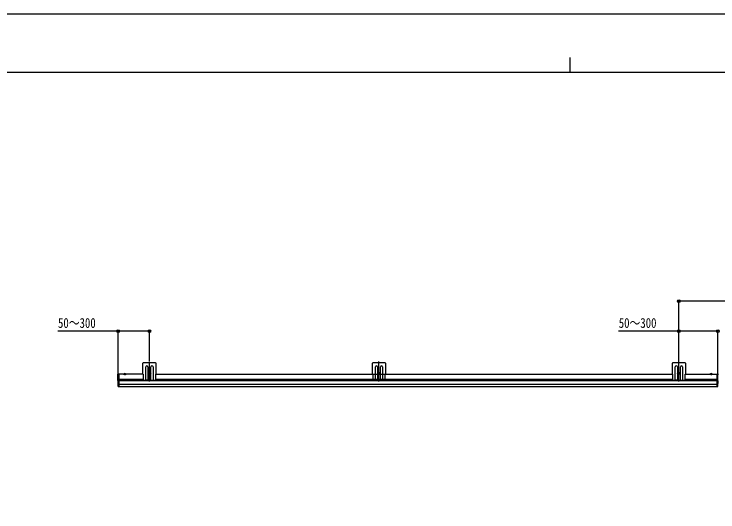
# Model space of a CAD drawing. Units: millimetres, scale not verified. Extents: x -4205 to 4205, y -2970 to 2970.
# Drawn here: x -1858 to 489, y 1311 to 2970 of the extents above; entities that cross this region are included whole.
import ezdxf
from ezdxf.enums import TextEntityAlignment as Align

# ---------------------------------------------------------------- set-up
doc = ezdxf.new("R2010")
doc.units = ezdxf.units.MM
doc.header["$LTSCALE"] = 16
for name, color, linetype in [('0-2_YKK_12', 2, 'Continuous'), ('0-3_YKK_A1', 4, 'Continuous'), ('0-4_YKK_D', 6, 'Continuous'), ('0-5_YKK_ZWAK', 7, 'Continuous')]:
    doc.layers.add(name, color=color, linetype=linetype)
doc.styles.add('ＭＳ ゴシック', font='')
doc.styles.get('ＭＳ ゴシック').set_extended_font_data('MS Gothic')

msp = doc.modelspace()

# ---------------------------------------------------------------- linework, layer by layer
at = {"layer": '0-2_YKK_12'}
for p, q in [((-1511.09, 1734.63), (-1511.09, 1772.96)), ((488.91, 1733.63), (488.91, 1771.96))]:
    msp.add_line(p, q, dxfattribs=at)
at = {"layer": '0-3_YKK_A1'}
for p, q in [((-1386.09, 1807.74), (-1427.09, 1807.74)), ((-1406.59, 1745.56), (-1406.59, 1812.74)), ((-620.59, 1807.74), (-661.59, 1807.74)), ((-620.59, 1807.74), (-661.59, 1807.74)), ((-641.09, 1745.56), (-641.09, 1812.74)), ((-641.09, 1745.56), (-641.09, 1812.74)), ((379.41, 1807.74), (338.41, 1807.74)), ((358.91, 1745.56), (358.91, 1812.74)), ((-1429.29, 1805.54), (-1429.29, 1770.24)), ((-1418.59, 1750.56), (-1418.59, 1794.24)), ((-1411.59, 1794.24), (-1411.59, 1750.56)), ((-1401.59, 1750.56), (-1401.59, 1794.24)), ((-1394.59, 1794.24), (-1394.59, 1750.56)), ((-1383.89, 1770.24), (-1383.89, 1805.54)), ((-663.79, 1805.54), (-663.79, 1770.24)), ((-663.79, 1805.54), (-663.79, 1770.24)), ((-653.09, 1750.56), (-653.09, 1794.24)), ((-653.09, 1750.56), (-653.09, 1794.24)), ((-646.09, 1794.24), (-646.09, 1750.56)), ((-646.09, 1794.24), (-646.09, 1750.56)), ((-636.09, 1750.56), (-636.09, 1794.24)), ((-636.09, 1750.56), (-636.09, 1794.24)), ((-629.09, 1794.24), (-629.09, 1750.56)), ((-629.09, 1794.24), (-629.09, 1750.56)), ((-618.39, 1770.24), (-618.39, 1805.54)), ((-618.39, 1770.24), (-618.39, 1805.54)), ((336.21, 1805.54), (336.21, 1770.24)), ((346.91, 1750.56), (346.91, 1794.24)), ((353.91, 1794.24), (353.91, 1750.56)), ((363.91, 1750.56), (363.91, 1794.24)), ((370.91, 1794.24), (370.91, 1750.56)), ((381.61, 1770.24), (381.61, 1805.54)), ((-1513.09, 1769), (-1513.09, 1759.24)), ((-1508.59, 1770.19), (-1512.14, 1770)), ((-1508.59, 1770.19), (-1508.59, 1748.29)), ((-1508.59, 1728.74), (-1508.59, 1769.74)), ((-1427.59, 1769.74), (-1508.59, 1769.74)), ((-1492.57, 1769.74), (-1484.62, 1769.74)), ((-1492.57, 1769.74), (-1484.62, 1769.74)), ((-1488.59, 1773.24), (-1488.59, 1766.66)), ((-1488.59, 1773.24), (-1488.59, 1766.66)), ((-1427.59, 1770.24), (-1429.29, 1770.24)), ((-1427.59, 1770.24), (-1427.59, 1750.56)), ((-1401.59, 1772.94), (-1411.59, 1772.94)), ((-1407.84, 1772.52), (-1408.67, 1772.52)), ((-1406.59, 1768.69), (-1406.59, 1777.19)), ((-1405.35, 1773.35), (-1404.52, 1773.35)), ((-1385.59, 1750.56), (-1385.59, 1770.24)), ((-1383.89, 1770.24), (-1385.59, 1770.24)), ((-1385.59, 1769.74), (337.91, 1769.74)), ((-662.09, 1770.24), (-663.79, 1770.24)), ((-662.09, 1770.24), (-663.79, 1770.24)), ((-662.09, 1770.24), (-662.09, 1750.56)), ((-662.09, 1770.24), (-662.09, 1750.56)), ((-636.09, 1772.94), (-646.09, 1772.94)), ((-636.09, 1772.94), (-646.09, 1772.94)), ((-642.34, 1772.52), (-643.17, 1772.52)), ((-642.34, 1772.52), (-643.17, 1772.52)), ((-641.09, 1768.69), (-641.09, 1777.19)), ((-641.09, 1768.69), (-641.09, 1777.19)), ((-639.85, 1773.35), (-639.02, 1773.35)), ((-639.85, 1773.35), (-639.02, 1773.35)), ((-620.09, 1750.56), (-620.09, 1770.24)), ((-618.39, 1770.24), (-620.09, 1770.24)), ((-620.09, 1750.56), (-620.09, 1770.24)), ((-618.39, 1770.24), (-620.09, 1770.24)), ((337.91, 1770.24), (336.21, 1770.24)), ((337.91, 1770.24), (337.91, 1750.56)), ((363.91, 1772.94), (353.91, 1772.94)), ((357.66, 1772.52), (356.83, 1772.52)), ((358.91, 1768.69), (358.91, 1777.19)), ((360.15, 1773.35), (360.98, 1773.35)), ((379.91, 1750.56), (379.91, 1770.24)), ((381.61, 1770.24), (379.91, 1770.24)), ((379.91, 1769.74), (486.41, 1769.74)), ((470.38, 1769.74), (462.43, 1769.74)), ((470.38, 1769.74), (462.43, 1769.74)), ((466.41, 1773.24), (466.41, 1766.66)), ((466.41, 1773.24), (466.41, 1766.66)), ((486.41, 1728.74), (486.41, 1769.74)), ((486.41, 1728.74), (486.41, 1769.74)), ((488.91, 1770.19), (486.91, 1770.08)), ((486.91, 1770.08), (486.91, 1749.01)), ((488.91, 1770.19), (490.91, 1770.08)), ((-1513.09, 1759.24), (-1513.09, 1749.47)), ((-1512.14, 1748.47), (-1510.5, 1748.39)), ((-1427.59, 1751.74), (-1508.59, 1751.74)), ((-1508.59, 1748.04), (-1508.59, 1749.04)), ((-1508.59, 1749.03), (-1508.59, 1748.03)), ((-1508.59, 1748.74), (486.41, 1748.74)), ((-1508.59, 1745.24), (-1508.59, 1748.04)), ((-1508.59, 1748.03), (-1508.59, 1744.59)), ((-1508.59, 1744.18), (-1508.59, 1733.13)), ((-1508.59, 1738.44), (-1508.59, 1739.43)), ((-1427.59, 1750.56), (-1418.59, 1750.56)), ((-1412.59, 1749.56), (-1417.59, 1749.56)), ((-1411.59, 1750.56), (-1401.59, 1750.56)), ((-1400.59, 1749.56), (-1395.59, 1749.56)), ((-1394.59, 1750.56), (-1385.59, 1750.56)), ((337.91, 1751.74), (-1385.59, 1751.74)), ((-662.09, 1750.56), (-653.09, 1750.56)), ((-662.09, 1750.56), (-653.09, 1750.56)), ((-647.09, 1749.56), (-652.09, 1749.56)), ((-647.09, 1749.56), (-652.09, 1749.56)), ((-646.09, 1750.56), (-636.09, 1750.56)), ((-646.09, 1750.56), (-636.09, 1750.56)), ((-635.09, 1749.56), (-630.09, 1749.56)), ((-635.09, 1749.56), (-630.09, 1749.56)), ((-629.09, 1750.56), (-620.09, 1750.56)), ((-629.09, 1750.56), (-620.09, 1750.56)), ((337.91, 1750.56), (346.91, 1750.56)), ((352.91, 1749.56), (347.91, 1749.56)), ((353.91, 1750.56), (363.91, 1750.56)), ((364.91, 1749.56), (369.91, 1749.56)), ((370.91, 1750.56), (379.91, 1750.56)), ((486.41, 1751.74), (379.91, 1751.74)), ((486.41, 1749.04), (487.47, 1748.97)), ((486.41, 1748.04), (486.41, 1749.04)), ((486.41, 1745.24), (486.41, 1748.04)), ((486.41, 1748.03), (486.41, 1744.59)), ((486.41, 1748.03), (486.41, 1744.59)), ((486.41, 1745.24), (486.9, 1744.83)), ((486.41, 1745.01), (486.41, 1745.24)), ((486.41, 1744.18), (486.41, 1733.13)), ((486.9, 1740.05), (486.41, 1739.64)), ((486.41, 1739.64), (486.41, 1739.87)), ((486.41, 1739.43), (486.41, 1739.64)), ((488.35, 1748.32), (488.91, 1748.29)), ((488.41, 1747.97), (488.41, 1739.5)), ((489.47, 1748.32), (488.91, 1748.29)), ((-1510.59, 1729.43), (-1510.59, 1732.31)), ((-1508.59, 1728.43), (-1509.59, 1728.43)), ((-1509.19, 1734.22), (-1509.19, 1730.26)), ((-1508.59, 1734.86), (-1509.08, 1734.45)), ((-1509.08, 1730.03), (-1508.59, 1729.62)), ((-1508.59, 1736.04), (-1508.59, 1735.22)), ((486.41, 1735.74), (-1508.59, 1735.74)), ((-1508.59, 1734.63), (-1508.59, 1734.86)), ((-1508.59, 1732.31), (-1508.59, 1729.43)), ((-1508.59, 1729.62), (-1508.59, 1729.85)), ((-1508.59, 1729.23), (-1508.59, 1729.44)), ((-1508.59, 1729.43), (-1508.59, 1728.43)), ((-1508.59, 1728.74), (486.41, 1728.74)), ((486.41, 1734.86), (486.9, 1734.45)), ((486.41, 1734.63), (486.41, 1734.86)), ((486.41, 1733.53), (486.41, 1732.71)), ((486.41, 1732.31), (486.41, 1729.43)), ((486.41, 1732.31), (486.41, 1729.43)), ((486.9, 1730.03), (486.41, 1729.62)), ((486.41, 1729.62), (486.41, 1729.85)), ((486.41, 1729.23), (486.41, 1729.44)), ((486.41, 1729.43), (486.41, 1728.43)), ((486.41, 1729.43), (486.41, 1728.43)), ((486.41, 1728.43), (487.41, 1728.43)), ((486.41, 1728.43), (487.41, 1728.43)), ((487.01, 1734.22), (487.01, 1730.26)), ((488.41, 1729.43), (488.41, 1732.31)), ((488.41, 1729.43), (488.41, 1732.31))]:
    msp.add_line(p, q, dxfattribs=at)
for points in [[(-1490.67, 1771.81), (-1489.74, 1769.95), (-1488.59, 1769.34)], [(-1490.67, 1771.81), (-1489.74, 1769.95), (-1488.59, 1769.34)], [(-1486.52, 1771.81), (-1487.45, 1769.95), (-1488.59, 1769.34)], [(-1486.52, 1771.81), (-1487.45, 1769.95), (-1488.59, 1769.34)], [(-1408.67, 1772.52), (-1408.67, 1773.35), (-1407.84, 1773.35)], [(-1407.01, 1774.18), (-1407.01, 1775.01), (-1406.18, 1775.01), (-1406.18, 1774.18)], [(-1406.18, 1771.69), (-1406.18, 1770.86), (-1407.01, 1770.86), (-1407.01, 1771.69)], [(-1404.52, 1773.35), (-1404.52, 1772.52), (-1405.35, 1772.52)], [(-643.17, 1772.52), (-643.17, 1773.35), (-642.34, 1773.35)], [(-643.17, 1772.52), (-643.17, 1773.35), (-642.34, 1773.35)], [(-641.51, 1774.18), (-641.51, 1775.01), (-640.68, 1775.01), (-640.68, 1774.18)], [(-641.51, 1774.18), (-641.51, 1775.01), (-640.68, 1775.01), (-640.68, 1774.18)], [(-640.68, 1771.69), (-640.68, 1770.86), (-641.51, 1770.86), (-641.51, 1771.69)], [(-640.68, 1771.69), (-640.68, 1770.86), (-641.51, 1770.86), (-641.51, 1771.69)], [(-639.02, 1773.35), (-639.02, 1772.52), (-639.85, 1772.52)], [(-639.02, 1773.35), (-639.02, 1772.52), (-639.85, 1772.52)], [(356.83, 1772.52), (356.83, 1773.35), (357.66, 1773.35)], [(358.49, 1774.18), (358.49, 1775.01), (359.32, 1775.01), (359.32, 1774.18)], [(359.32, 1771.69), (359.32, 1770.86), (358.49, 1770.86), (358.49, 1771.69)], [(360.98, 1773.35), (360.98, 1772.52), (360.15, 1772.52)], [(464.33, 1771.81), (465.26, 1769.95), (466.41, 1769.34)], [(464.33, 1771.81), (465.26, 1769.95), (466.41, 1769.34)], [(468.48, 1771.81), (467.55, 1769.95), (466.41, 1769.34)], [(468.48, 1771.81), (467.55, 1769.95), (466.41, 1769.34)], [(-1510.59, 1732.31), (-1510.59, 1743.81), (-1510.59, 1748.03)], [(-1509.59, 1749.03), (-1508.59, 1749.03), (-1508.59, 1748.03)], [(487.41, 1749.03), (486.41, 1749.03), (486.41, 1748.03)], [(487.41, 1749.03), (486.41, 1749.03), (486.41, 1748.03)], [(487.47, 1738.5), (486.41, 1738.44), (486.41, 1739.43)], [(488.41, 1732.31), (488.41, 1743.81), (488.41, 1748.03)], [(488.41, 1732.31), (488.41, 1743.81), (488.41, 1748.03)], [(-1509.59, 1736.04), (-1508.59, 1736.04), (-1508.59, 1735.22)], [(487.41, 1736.04), (486.41, 1736.04), (486.41, 1735.22)]]:
    msp.add_lwpolyline(points, dxfattribs=at)
for centre in [(-1406.59, 1772.94), (-641.09, 1772.94), (-641.09, 1772.94), (358.91, 1772.94)]:
    msp.add_circle(centre, 4.25, dxfattribs=at)
for centre, radius, start, end in [((-1427.09, 1805.54), 2.2, 90, 180), ((-1386.09, 1805.54), 2.2, 0, 90), ((-661.59, 1805.54), 2.2, 90, 180), ((-661.59, 1805.54), 2.2, 90, 180), ((-620.59, 1805.54), 2.2, 0, 90), ((-620.59, 1805.54), 2.2, 0, 90), ((338.41, 1805.54), 2.2, 90, 180), ((379.41, 1805.54), 2.2, 0, 90), ((-1415.09, 1794.24), 3.5, 0, 180), ((-1398.09, 1794.24), 3.5, 0, 180), ((-649.59, 1794.24), 3.5, 0, 180), ((-649.59, 1794.24), 3.5, 0, 180), ((-632.59, 1794.24), 3.5, 0, 180), ((-632.59, 1794.24), 3.5, 0, 180), ((350.41, 1794.24), 3.5, 0, 180), ((367.41, 1794.24), 3.5, 0, 180), ((-1512.09, 1769), 1, 93, 180), ((-1492.57, 1770.01), 0.274, 142.28591, 270), ((-1492.57, 1770.01), 0.274, 142.28591, 270), ((-1488.59, 1766.94), 5.3, 37.71409, 142.28591), ((-1488.59, 1766.94), 5.3, 37.71409, 142.28591), ((-1484.62, 1770.01), 0.274, 270, 37.71409), ((-1484.62, 1770.01), 0.274, 270, 37.71409), ((-1407.84, 1774.18), 0.83, 270, 0), ((-1407.84, 1771.69), 0.83, 0, 90), ((-1405.35, 1774.18), 0.83, 180, 270), ((-1405.35, 1771.69), 0.83, 90, 180), ((-642.34, 1774.18), 0.83, 270, 0), ((-642.34, 1774.18), 0.83, 270, 0), ((-642.34, 1771.69), 0.83, 0, 90), ((-642.34, 1771.69), 0.83, 0, 90), ((-639.85, 1774.18), 0.83, 180, 270), ((-639.85, 1774.18), 0.83, 180, 270), ((-639.85, 1771.69), 0.83, 90, 180), ((-639.85, 1771.69), 0.83, 90, 180), ((357.66, 1774.18), 0.83, 270, 0), ((357.66, 1771.69), 0.83, 0, 90), ((360.15, 1774.18), 0.83, 180, 270), ((360.15, 1771.69), 0.83, 90, 180), ((462.43, 1770.01), 0.274, 142.28591, 270), ((462.43, 1770.01), 0.274, 142.28591, 270), ((466.41, 1766.94), 5.3, 37.71409, 142.28591), ((466.41, 1766.94), 5.3, 37.71409, 142.28591), ((470.38, 1770.01), 0.274, 270, 37.71409), ((470.38, 1770.01), 0.274, 270, 37.71409), ((-1512.09, 1749.47), 1, 180, 267), ((-1509.59, 1748.03), 1, 90, 180), ((-1417.59, 1750.56), 1, 180, 270), ((-1412.59, 1750.56), 1, 270, 0), ((-1400.59, 1750.56), 1, 180, 270), ((-1395.59, 1750.56), 1, 270, 0), ((-652.09, 1750.56), 1, 180, 270), ((-652.09, 1750.56), 1, 180, 270), ((-647.09, 1750.56), 1, 270, 0), ((-647.09, 1750.56), 1, 270, 0), ((-635.09, 1750.56), 1, 180, 270), ((-635.09, 1750.56), 1, 180, 270), ((-630.09, 1750.56), 1, 270, 0), ((-630.09, 1750.56), 1, 270, 0), ((347.91, 1750.56), 1, 180, 270), ((352.91, 1750.56), 1, 270, 0), ((364.91, 1750.56), 1, 180, 270), ((369.91, 1750.56), 1, 270, 0), ((486.71, 1744.6), 0.3, 0, 50.19443), ((486.71, 1740.28), 0.3, 309.80557, 0), ((487.41, 1748.03), 1, 0, 90), ((487.41, 1748.03), 1, 0, 90), ((487.41, 1747.97), 1, 0, 86.5), ((487.41, 1739.5), 1, 273.5, 0), ((-1509.67, 1735.12), 0.924, 84.92309, 173.80769), ((-1509.59, 1729.43), 1, 180, 270), ((-1508.89, 1734.22), 0.3, 129.80557, 180), ((-1508.89, 1730.26), 0.3, 180, 230.19443), ((486.71, 1734.22), 0.3, 0, 50.19443), ((486.71, 1730.26), 0.3, 309.80557, 0), ((487.49, 1735.12), 0.924, 6.19231, 95.07691), ((487.41, 1729.43), 1, 270, 0), ((487.41, 1729.43), 1, 270, 0)]:
    msp.add_arc(centre, radius, start, end, dxfattribs=at)
at = {"layer": '0-4_YKK_D'}
for p, q in [((358.91, 1810.45), (358.91, 2014.38)), ((2358.91, 2013.38), (358.91, 2013.38)), ((-1511.09, 1773.96), (-1511.09, 1914.38)), ((-1406.59, 1814.38), (-1406.59, 1914.38)), ((358.91, 1810.45), (358.91, 1914.38)), ((488.91, 1771.34), (488.91, 1914.38))]:
    msp.add_line(p, q, dxfattribs=at)
for points in [[(-1406.59, 1913.38), (-1511.09, 1913.38), (-1712.49, 1913.38)], [(488.91, 1913.38), (358.91, 1913.38), (157.51, 1913.38)]]:
    msp.add_lwpolyline(points, dxfattribs=at)
for centre in [(358.91, 2013.38), (-1511.09, 1913.38), (-1406.59, 1913.38), (358.91, 1913.38), (488.91, 1913.38)]:
    msp.add_circle(centre, 4.25, dxfattribs=at)
at = {"layer": '0-5_YKK_ZWAK'}
for p, q in [((-4.98, 2825), (-4.98, 2775)), ((3895.02, 2775), (-3904.98, 2775))]:
    msp.add_line(p, q, dxfattribs=at)
msp.add_lwpolyline([(-4205, -2970), (4205, -2970), (4205, 2970), (-4205, 2970)], close=True, dxfattribs=at)

# ---------------------------------------------------------------- texts
at = {"layer": '0-4_YKK_D', "style": 'ＭＳ ゴシック', "width": 0.8}
for p in [(-1711.49, 1914.38), (158.51, 1914.38)]:
    msp.add_text('50～300', height=32.99, dxfattribs=at).set_placement(p, align=Align.BOTTOM_LEFT)

doc.saveas('drawing.dxf')
